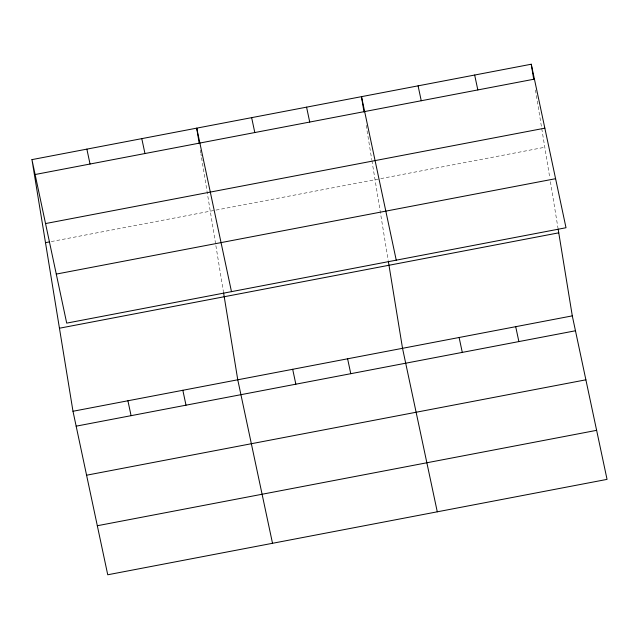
<?xml version="1.0" encoding="UTF-8"?>
<svg xmlns="http://www.w3.org/2000/svg" width="639" height="639" viewBox="0 0 639 639"><rect width="100%" height="100%" fill="white"/><g stroke="black" fill="none" stroke-linecap="round" stroke-linejoin="round"><path stroke-width="0.48" stroke-dasharray="3.19 2.4" d="M51.272 241.558L215.079 210.263M216.046 210.079L544.795 147.266M535.458 89.995L549.772 177.754M550.411 181.692L557.951 227.907M366.163 125.292L371.762 159.654M371.922 160.613L388.185 260.345M200.303 150.093L200.766 152.961M200.926 153.911L201.237 155.82M201.549 157.729L215.718 244.617M215.878 245.608L223.418 291.823"/><path stroke-width="0.96" d="M31.95 159.622L531.257 64.227L566.01 227.732L66.704 323.126L31.95 159.622L72.99 411.268L107.743 574.773L607.05 479.378L572.296 315.874L558.111 228.89M35.121 174.519L534.42 79.124M45.545 223.562L544.843 128.167M45.497 242.66L49.347 241.925M56.28 274.091L555.587 178.696M59.451 328.222L558.75 232.828M72.99 411.268L572.296 315.874M76.161 426.165L575.459 330.77M86.585 475.208L585.883 379.814M97.32 525.737L596.626 430.335M474.665 75.035L477.836 89.939M515.705 326.681L518.876 341.585M418.082 85.85L421.245 100.746M459.121 337.496L462.285 352.393M396.244 260.169L361.49 96.657L363.982 111.929M437.284 511.815L402.53 348.303L388.344 261.327M306.568 107.152L309.731 122.057M347.608 358.798L350.779 373.703M251.646 117.648L254.809 132.545M292.686 369.294L295.849 384.191M231.478 291.648L196.716 128.143L199.208 143.416M272.518 543.294L237.764 379.79L223.578 292.806M141.794 138.631L144.965 153.536M182.842 390.277L186.005 405.182M86.872 149.127L90.043 164.031M127.912 400.773L131.083 415.677M531.257 64.227L533.741 79.5"/></g></svg>
